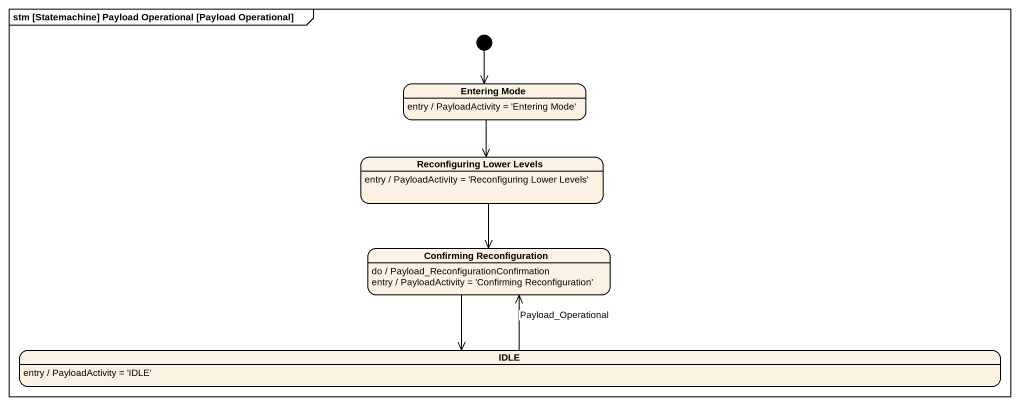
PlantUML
@startuml
mainframe stm [Statemachine] Payload Operational [Payload Operational]
hide empty description
state "Entering Mode" as Entering_Mode
Entering_Mode : entry / PayloadActivity = 'Entering Mode'
state "Reconfiguring Lower Levels" as Reconfiguring_Lower_Levels
Reconfiguring_Lower_Levels : entry / PayloadActivity = 'Reconfiguring Lower Levels'
state "Confirming Reconfiguration" as Confirming_Reconfiguration
Confirming_Reconfiguration : do / Payload_ReconfigurationConfirmation
Confirming_Reconfiguration : entry / PayloadActivity = 'Confirming Reconfiguration'
state IDLE
IDLE : entry / PayloadActivity = 'IDLE'
[*] --> Entering_Mode
Entering_Mode --> Reconfiguring_Lower_Levels
Reconfiguring_Lower_Levels --> Confirming_Reconfiguration
Confirming_Reconfiguration --> IDLE
IDLE -up-> Confirming_Reconfiguration : Payload_Operational
@enduml
